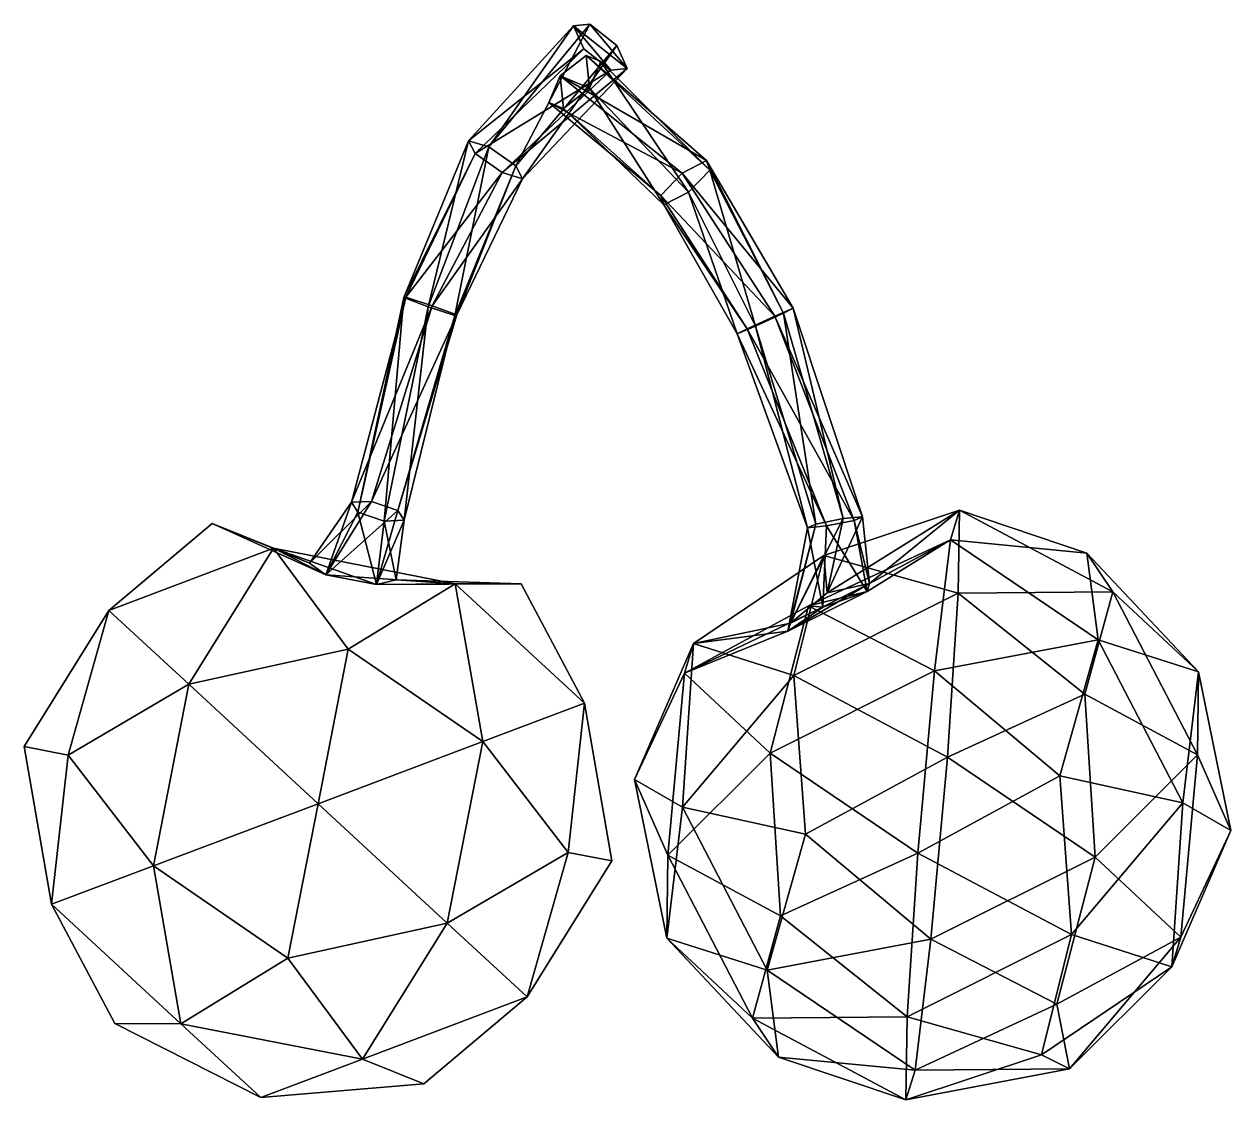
# Model space of a CAD drawing. Extents: x -78 to 76, y 31 to 168.
import ezdxf

# ---------------------------------------------------------------- set-up
doc = ezdxf.new("R2010")
doc.units = 0
doc.layers.add('cherry_2', color=250, linetype='CONTINUOUS')
doc.layers.add('cherry_3', color=250, linetype='CONTINUOUS')

msp = doc.modelspace()

# ---------------------------------------------------------------- meshes
at = {"layer": 'cherry_2'}
mesh = msp.add_polyface(dxfattribs=at)
corners = [(24.336328, 93.989451, 16.642712), (24.889478, 95.794767, 5.530591), (19.884325, 90.908498, 13.530493), (20.206204, 91.959012, 7.064351), (29.983821, 95.966382, 14.854958), (30.305699, 97.016896, 8.388817), (28.346824, 105.051473, 13.740864), (24.833883, 104.34489, 14.49924), (22.379516, 104.106513, 11.820558), (23.438091, 104.574719, 8.383501), (26.951033, 105.281302, 7.625125), (29.405399, 105.519679, 10.303807), (18.236783, 131.120774, 16.944271), (14.675909, 129.48084, 16.254983), (13.434008, 128.844333, 12.520702), (15.752981, 129.84776, 9.475708), (19.313856, 131.487694, 10.164996), (20.555757, 132.124201, 13.899277), (6.397475, 149.335123, 14.997204), (3.673892, 146.523333, 13.226914), (4.071896, 145.324916, 9.139609), (7.193482, 146.93829, 6.822594), (9.917065, 149.75008, 8.592884), (9.519061, 150.948496, 12.680189), (-9.144389, 161.767381, 5.766982), (-10.594912, 158.384399, 3.236349), (-8.721498, 157.609601, -0.74394), (-5.39756, 160.217786, -2.193596), (-3.947037, 163.600768, 0.337037), (-5.820451, 164.375566, 4.317326), (58.0283, 100.877445, 12.383246), (76.384485, 65.49033, 7.547877), (57.780723, 82.868477, -23.508173), (22.119191, 65.00898, -28.184889), (0.326728, 71.980172, 4.81616), (18.682914, 36.593058, -0.019209), (18.930491, 54.602026, 35.87221), (54.592023, 72.461523, 40.548926), (24.490504, 100.579954, -9.700818), (22.519779, 94.148103, 29.888646), (52.22071, 36.890549, 22.064855), (54.191435, 43.3224, -17.524609), (25.563792, 93.395353, 9.551626), (41.769223, 106.345805, 0.491311), (40.61086, 102.565258, 23.761415), (41.6237, 95.760399, -20.605136), (61.336723, 95.93526, -7.624448), (20.662378, 85.26285, -23.35404), (40.229878, 74.852305, -31.4698), (7.85309, 89.360415, -3.95651), (6.459267, 68.452321, -14.821175), (6.694727, 85.579867, 19.313593), (17.629744, 75.365249, 37.567882), (4.584996, 62.335267, 22.830644), (38.591067, 85.862798, 40.316786), (36.481336, 62.618197, 43.833837), (59.462452, 89.818206, 30.02737), (55.813376, 35.080106, 1.583309), (68.858124, 48.110088, 16.320547), (70.016487, 51.890635, -6.949556), (59.08147, 62.105253, -25.203845), (72.126218, 75.135236, -10.466607), (38.120147, 51.607705, -27.952749), (17.248762, 47.652297, -17.663333), (36.100354, 34.905245, -11.397378), (34.941991, 31.124698, 11.872726), (15.374491, 41.535243, 19.988485), (35.087513, 41.710104, 32.969173), (56.048836, 52.207652, 35.718077), (70.251947, 69.018182, 27.185212), (72.27174, 85.720642, 10.62984), (4.439474, 51.749861, 1.734197)]
mesh.append_faces([[corners[k] for k in face] for face in [(4, 0, 7), (0, 2, 8), (2, 3, 9), (3, 1, 10), (1, 5, 11), (5, 4, 6), (6, 7, 13), (7, 8, 14), (8, 9, 15), (9, 10, 16), (10, 11, 17), (11, 6, 12), (12, 13, 19), (13, 14, 20), (14, 15, 21), (15, 16, 22), (16, 17, 23), (17, 12, 18), (18, 19, 25), (19, 20, 26), (20, 21, 27), (21, 22, 28), (22, 23, 29), (23, 18, 24), (5, 1, 3), (5, 3, 2), (5, 2, 4), (2, 0, 4), (24, 25, 26), (24, 26, 27), (24, 27, 29), (27, 28, 29), (39, 0, 4), (43, 5, 1), (44, 4, 5), (44, 43, 30), (38, 45, 43), (45, 32, 46), (46, 43, 45), (43, 46, 30), (38, 47, 45), (47, 33, 48), (48, 45, 47), (45, 48, 32), (38, 49, 47), (49, 34, 50), (50, 47, 49), (47, 50, 33), (38, 1, 3), (51, 2, 0), (49, 3, 2), (49, 51, 34), (34, 51, 53), (51, 39, 52), (52, 53, 51), (53, 52, 36), (36, 52, 55), (52, 39, 54), (54, 55, 52), (55, 54, 37), (39, 44, 54), (44, 30, 56), (56, 54, 44), (54, 56, 37), (41, 57, 59), (57, 40, 58), (58, 59, 57), (59, 58, 31), (32, 60, 61), (60, 41, 59), (59, 61, 60), (61, 59, 31), (32, 48, 60), (48, 33, 62), (62, 60, 48), (60, 62, 41), (33, 63, 62), (63, 35, 64), (64, 62, 63), (62, 64, 41), (35, 65, 64), (65, 40, 57), (57, 64, 65), (64, 57, 41), (35, 66, 65), (66, 36, 67), (67, 65, 66), (65, 67, 40), (36, 55, 67), (55, 37, 68), (68, 67, 55), (67, 68, 40), (37, 69, 68), (69, 31, 58), (58, 68, 69), (68, 58, 40), (31, 69, 70), (69, 37, 56), (56, 70, 69), (70, 56, 30), (32, 61, 46), (61, 31, 70), (70, 46, 61), (46, 70, 30), (34, 71, 50), (71, 35, 63), (63, 50, 71), (50, 63, 33), (34, 53, 71), (53, 36, 66), (66, 71, 53), (71, 66, 35), (4, 7, 6), (0, 8, 7), (2, 9, 8), (3, 10, 9), (1, 11, 10), (5, 6, 11), (6, 13, 12), (7, 14, 13), (8, 15, 14), (9, 16, 15), (10, 17, 16), (11, 12, 17), (12, 19, 18), (13, 20, 19), (14, 21, 20), (15, 22, 21), (16, 23, 22), (17, 18, 23), (18, 25, 24), (19, 26, 25), (20, 27, 26), (21, 28, 27), (22, 29, 28), (23, 24, 29), (39, 4, 44), (43, 1, 38), (44, 5, 43), (38, 3, 49), (51, 0, 39), (49, 2, 51)]])
at = {"layer": 'cherry_3'}
mesh = msp.add_polyface(dxfattribs=at)
corners = [(-41.135867, 99.610401), (-30.07252, 97.454768), (-39.02478, 98.124547, -5.686304), (-32.587021, 96.870184, -5.686304), (-39.02478, 98.124547, 5.686304), (-32.587021, 96.870184, 5.686304), (-34.948696, 106.11256, 8.143341), (-35.757366, 107.364797, 4.797731), (-33.208279, 107.468515, 2.200142), (-29.850522, 106.319994, 2.948161), (-29.041853, 105.067756, 6.293771), (-31.59094, 104.964039, 8.891361), (-29.086033, 133.476379, 11.132277), (-28.829329, 133.527808, 7.160403), (-25.460357, 132.420185, 5.339547), (-22.348089, 131.261135, 7.490565), (-22.604793, 131.209706, 11.462439), (-25.973765, 132.317328, 13.283295), (-20.848832, 153.498908, 8.492267), (-19.985556, 151.85752, 4.616884), (-16.53051, 149.421625, 3.961334), (-13.93874, 148.627119, 7.181167), (-14.802016, 150.268507, 11.05655), (-18.257062, 152.704402, 11.7121), (-7.469793, 168.159298, -0.85556), (-6.124297, 165.22499, -3.942981), (-2.690264, 162.49953, -3.087421), (-0.601729, 162.708377, 0.85556), (-1.947226, 165.642685, 3.942981), (-5.381258, 168.368146, 3.087421), (-36.190948, 88.617759, 32.48763), (-43.870882, 49.202067, 32.48763), (-8.14295, 62.696716, 20.07846), (-8.14295, 62.696716, -20.07846), (-36.190948, 88.617759, -32.48763), (-43.870882, 49.202067, -32.48763), (-71.91888, 75.12311, -20.07846), (-71.91888, 75.12311, 20.07846), (-14.109872, 96.957911), (-53.525564, 104.637845), (-65.951958, 40.861915), (-26.536266, 33.181981), (-34.679025, 96.377397), (-22.537832, 96.980094, 19.09575), (-45.705795, 101.494246, 19.09575), (-6.051633, 81.744087, 11.801823), (-19.030564, 76.841869, 30.897573), (-6.051633, 81.744087, -11.801823), (-2.544364, 61.605862), (-22.537832, 96.980094, -19.09575), (-19.030564, 76.841869, -30.897573), (-45.705795, 101.494246, -19.09575), (-66.706147, 93.56229, -11.801823), (-56.517115, 84.14592, -30.897573), (-66.706147, 93.56229, 11.801823), (-77.517466, 76.213964), (-56.517115, 84.14592, 30.897573), (-47.334966, 31.423362), (-57.523998, 40.839732, 19.09575), (-34.356035, 36.32558, 19.09575), (-13.355684, 44.257536, 11.801823), (-23.544716, 53.673906, 30.897573), (-13.355684, 44.257536, -11.801823), (-23.544716, 53.673906, -30.897573), (-34.356035, 36.32558, -19.09575), (-57.523998, 40.839732, -19.09575), (-61.031267, 60.977957, -30.897573), (-74.010198, 56.075739, -11.801823), (-74.010198, 56.075739, 11.801823), (-61.031267, 60.977957, 30.897573), (-40.030915, 68.909913, 38.1915), (-40.030915, 68.909913, -38.1915)]
mesh.append_faces([[corners[k] for k in face] for face in [(4, 0, 7), (0, 2, 8), (2, 3, 9), (3, 1, 10), (1, 5, 11), (5, 4, 6), (6, 7, 13), (7, 8, 14), (8, 9, 15), (9, 10, 16), (10, 11, 17), (11, 6, 12), (12, 13, 19), (13, 14, 20), (14, 15, 21), (15, 16, 22), (16, 17, 23), (17, 12, 18), (18, 19, 25), (19, 20, 26), (20, 21, 27), (21, 22, 28), (22, 23, 29), (23, 18, 24), (5, 1, 3), (5, 3, 2), (5, 2, 4), (2, 0, 4), (24, 25, 26), (24, 26, 27), (24, 27, 29), (27, 28, 29), (39, 0, 4), (43, 5, 1), (44, 4, 5), (44, 43, 30), (38, 45, 43), (45, 32, 46), (46, 43, 45), (43, 46, 30), (38, 47, 45), (47, 33, 48), (48, 45, 47), (45, 48, 32), (38, 49, 47), (49, 34, 50), (50, 47, 49), (47, 50, 33), (38, 1, 3), (51, 2, 0), (49, 3, 2), (49, 51, 34), (34, 51, 53), (51, 39, 52), (52, 53, 51), (53, 52, 36), (36, 52, 55), (52, 39, 54), (54, 55, 52), (55, 54, 37), (39, 44, 54), (44, 30, 56), (56, 54, 44), (54, 56, 37), (41, 57, 59), (57, 40, 58), (58, 59, 57), (59, 58, 31), (32, 60, 61), (60, 41, 59), (59, 61, 60), (61, 59, 31), (32, 48, 60), (48, 33, 62), (62, 60, 48), (60, 62, 41), (33, 63, 62), (63, 35, 64), (64, 62, 63), (62, 64, 41), (35, 65, 64), (65, 40, 57), (57, 64, 65), (64, 57, 41), (35, 66, 65), (66, 36, 67), (67, 65, 66), (65, 67, 40), (36, 55, 67), (55, 37, 68), (68, 67, 55), (67, 68, 40), (37, 69, 68), (69, 31, 58), (58, 68, 69), (68, 58, 40), (31, 69, 70), (69, 37, 56), (56, 70, 69), (70, 56, 30), (32, 61, 46), (61, 31, 70), (70, 46, 61), (46, 70, 30), (34, 71, 50), (71, 35, 63), (63, 50, 71), (50, 63, 33), (34, 53, 71), (53, 36, 66), (66, 71, 53), (71, 66, 35), (4, 7, 6), (0, 8, 7), (2, 9, 8), (3, 10, 9), (1, 11, 10), (5, 6, 11), (6, 13, 12), (7, 14, 13), (8, 15, 14), (9, 16, 15), (10, 17, 16), (11, 12, 17), (12, 19, 18), (13, 20, 19), (14, 21, 20), (15, 22, 21), (16, 23, 22), (17, 18, 23), (18, 25, 24), (19, 26, 25), (20, 27, 26), (21, 28, 27), (22, 29, 28), (23, 24, 29), (39, 4, 44), (43, 1, 38), (44, 5, 43), (38, 3, 49), (51, 0, 39), (49, 2, 51)]])

doc.saveas('drawing.dxf')
